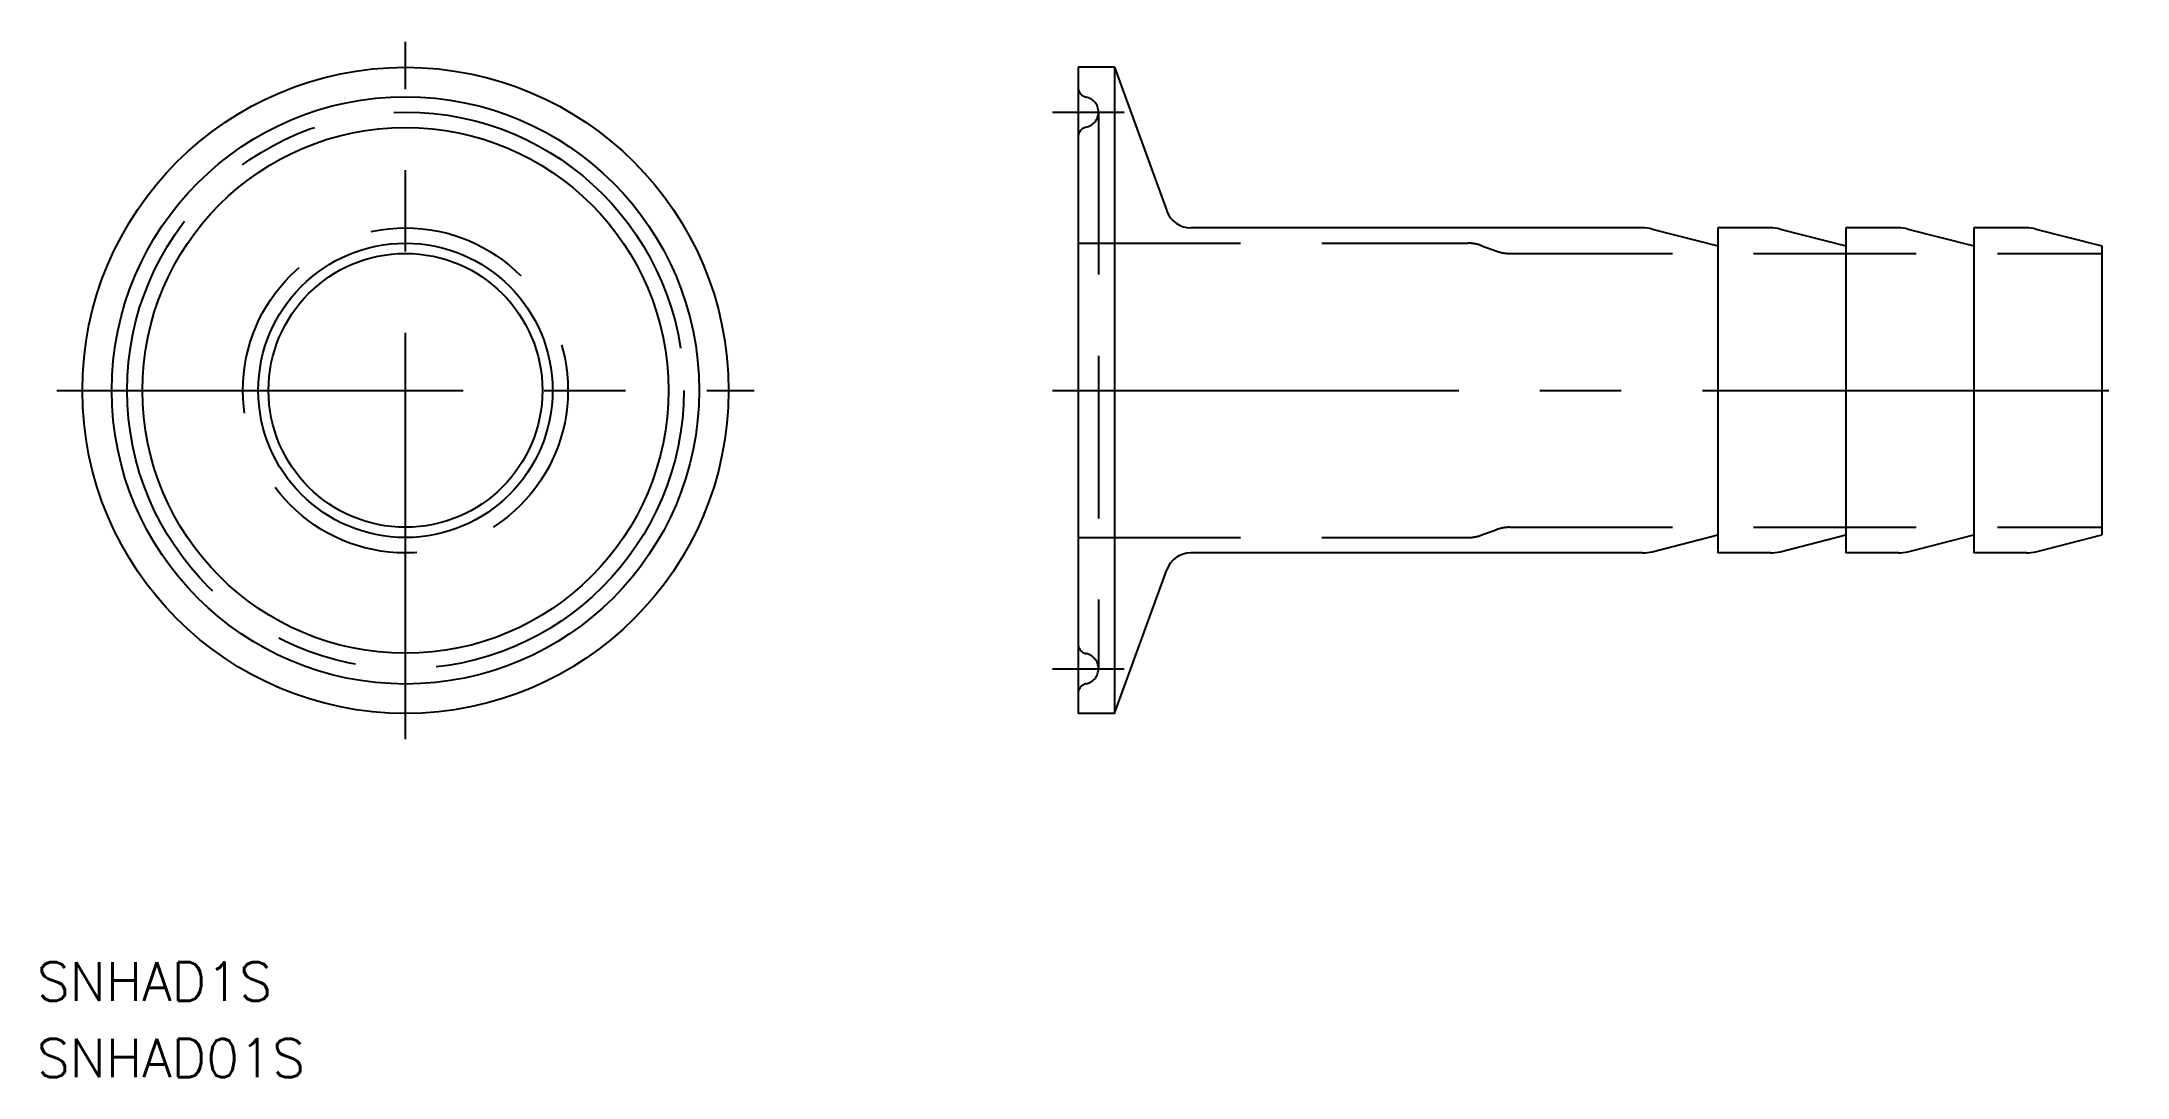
# Model space of a CAD drawing. Extents: x -28 to 135, y -54 to 27.
import ezdxf

# ---------------------------------------------------------------- set-up
doc = ezdxf.new("R2010")
doc.units = 0
doc.linetypes.add('CENTER', pattern=[50.8, 31.75, -6.35, 6.35, -6.35])
doc.linetypes.add('DASHED', pattern=[19.05, 12.7, -6.35])
doc.layers.get('0').update_dxf_attribs({"linetype": 'CONTINUOUS'})
doc.layers.add('CENTER', color=1, linetype='CENTER')
doc.styles.get("Standard").update_dxf_attribs({"font": 'txt.shx', "height": 3, "bigfont": 'bigfont.shx'})

msp = doc.modelspace()

# ---------------------------------------------------------------- linework, layer by layer
at = {"color": 7, "linetype": 'CONTINUOUS'}
for p, q in [((52.56, 25.25), (52.56, -25.25)), ((55.41, 25.25), (52.56, 25.25)), ((55.41, 25.25), (55.41, -25.25)), ((55.41, 25.25), (59.5, 14.02)), ((96.68, 12.7), (61.38, 12.7)), ((97.42, 12.61), (102.56, 11.3)), ((102.56, 12.7), (102.56, -12.7)), ((106.68, 12.7), (102.56, 12.7)), ((107.42, 12.61), (112.56, 11.3)), ((112.56, 12.7), (112.56, -12.7)), ((116.68, 12.7), (112.56, 12.7)), ((117.42, 12.61), (122.56, 11.3)), ((122.56, 12.7), (122.56, -12.7)), ((126.68, 12.7), (122.56, 12.7)), ((127.42, 12.61), (132.56, 11.3)), ((132.56, 11.3), (132.56, -11.3)), ((97.42, -12.61), (102.56, -11.3)), ((107.42, -12.61), (112.56, -11.3)), ((117.42, -12.61), (122.56, -11.3)), ((127.42, -12.61), (132.56, -11.3)), ((96.68, -12.7), (61.38, -12.7)), ((106.68, -12.7), (102.56, -12.7)), ((116.68, -12.7), (112.56, -12.7)), ((126.68, -12.7), (122.56, -12.7)), ((55.41, -25.25), (59.5, -14.02)), ((55.41, -25.25), (52.56, -25.25))]:
    msp.add_line(p, q, dxfattribs=at)
at = {"color": 3, "linetype": 'DASHED'}
for p, q in [((54.16, 21.75), (54.16, -21.75)), ((52.56, 11.5), (83.04, 11.5)), ((84.05, 11.32), (85.29, 10.88)), ((86.31, 10.7), (132.56, 10.7)), ((84.05, -11.32), (85.29, -10.88)), ((86.31, -10.7), (132.56, -10.7)), ((52.56, -11.5), (83.04, -11.5))]:
    msp.add_line(p, q, dxfattribs=at)
at = {"color": 7, "linetype": 'CONTINUOUS'}
for radius in [25.25, 22.95, 20.55, 11.5, 10.7]:
    msp.add_circle((0, 0), radius, dxfattribs=at)
at = {"color": 3, "linetype": 'DASHED'}
msp.add_circle((0, 0), 12.7, dxfattribs=at)
for centre, radius, start, end in [((53.36, 23.71), 0.8, 180, 258.463), ((52.96, 21.75), 1.2, 281.537, 78.463), ((53.36, 19.79), 0.8, 101.537, 180), ((83.04, 8.5), 3, 70.2011, 90), ((86.31, 13.7), 3, 250.2011, 270), ((83.04, -8.5), 3, 270, 289.7989), ((86.31, -13.7), 3, 90, 109.7989), ((53.36, -19.79), 0.8, 180, 258.463), ((52.96, -21.75), 1.2, 281.537, 78.463), ((53.36, -23.71), 0.8, 101.537, 180)]:
    msp.add_arc(centre, radius, start, end, dxfattribs=at)
at = {"color": 7, "linetype": 'CONTINUOUS'}
for centre, radius, start, end in [((61.38, 14.7), 2, 200, 270), ((96.68, 9.7), 3, 75.7189, 90), ((106.68, 9.7), 3, 75.7189, 90), ((116.68, 9.7), 3, 75.7189, 90), ((126.68, 9.7), 3, 75.7189, 90), ((61.38, -14.7), 2, 90, 160), ((96.68, -9.7), 3, 270, 284.2811), ((106.68, -9.7), 3, 270, 284.2811), ((116.68, -9.7), 3, 270, 284.2811), ((126.68, -9.7), 3, 270, 284.2811)]:
    msp.add_arc(centre, radius, start, end, dxfattribs=at)
at = {"layer": 'CENTER', "color": 1, "linetype": 'CENTER'}
for p, q in [((0, -27.25), (0, 27.25)), ((50.56, 21.75), (56.16, 21.75)), ((-27.25, 0), (27.25, 0)), ((50.56, 0), (134.56, 0)), ((50.56, -21.75), (56.16, -21.75))]:
    msp.add_line(p, q, dxfattribs=at)
msp.add_circle((0, 0), 21.75, dxfattribs=at)

# ---------------------------------------------------------------- texts
at = {"color": 7, "linetype": 'CONTINUOUS'}
for s, p in [('SNHAD1S', (-28.81, -47.7)), ('SNHAD01S', (-28.81, -53.68))]:
    msp.add_text(s, height=3, dxfattribs=at).set_placement(p)

doc.saveas('drawing.dxf')
